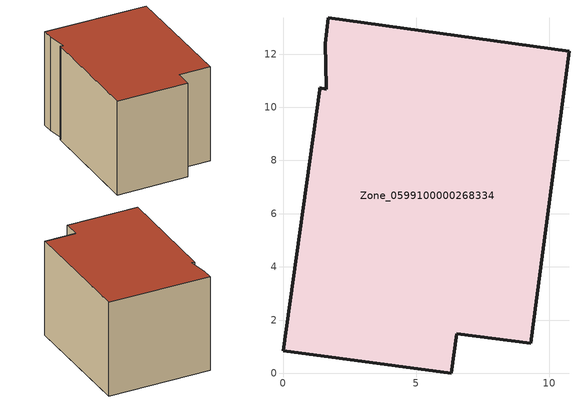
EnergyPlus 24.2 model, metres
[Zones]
Zone_0599100000268334
 floor ground (C_G): 6.53,1.5 6.33,0 0,0.84 1.38,10.65 1.39,10.73 1.62,10.68 1.63,10.77 1.58,12.38 1.7,13.37 10.75,12.11 9.3,1.12 z0
 wall outside (C_F): 6.33,0 6.53,1.5 9.3,1.12 10.75,12.11 1.7,13.37 1.58,12.38 1.63,10.77 1.62,10.68 1.39,10.73 1.38,10.65 0,0.84 6.33,0 z0:8.62
 roof outside (C_R): 1.58,12.38 1.63,10.77 1.62,10.68 1.39,10.73 1.38,10.65 0,0.84 6.33,0 6.53,1.5 9.3,1.12 10.75,12.11 1.7,13.37 z8.62
[BUILDING]
Pand.0599100000268334: North Axis=0; Terrain=City; Loads Convergence Tolerance Value=0.04; Temperature Convergence Tolerance Value=0.4; Solar Distribution=FullExterior; Maximum Number of Warmup Days=25; Minimum Number of Warmup Days=1
[Site:Location]
Rotterdam.The.Hague.AP_ZH_NLD Design_Conditions: Latitude=51.96; Longitude=4.45; Time Zone=1; Elevation=-4.5
[SITE:GROUNDTEMPERATURE:BUILDINGSURFACE]
18, 18, 18, 18, 18, 18, 18, 18, 18, 18, 18, 18
[MATERIAL] Thermal Absorptance=0.9; Solar Absorptance=0.7; Visible Absorptance=0.7
Name | Roughness | Thickness | Conductivity | Density | Specific Heat
G.TC.1946-1964 | MediumSmooth | 0.15 | 1 | 540 | 1210
F.TC.1946-1964 | Rough | 0.3 | 0.857143 | 1920 | 840
R.TC.1946-1964 | MediumRough | 0.2 | 0.235294 | 1500 | 1000
[CONSTRUCTION]
C_G: G.TC.1946-1964
C_F: F.TC.1946-1964
C_R: R.TC.1946-1964
[ZONE]
Zone_0599100000268334: Type=1; Multiplier=1; Ceiling Height=Autocalculate; Volume=Autocalculate; Floor Area=autocalculate; Part of Total Floor Area=Yes
[ZONEINFILTRATION:DESIGNFLOWRATE]
Infil_Zone_0599100000268334: Zone or ZoneList or Space or SpaceList=Zone_0599100000268334; Schedule=AlwaysOn; Design Flow Rate Calculation Method=Flow/Area; Flow Rate per Floor Area=0.003; Constant Term Coefficient=1; Temperature Term Coefficient=0; Velocity Term Coefficient=0; Velocity Squared Term Coefficient=0
[HVACTEMPLATE:ZONE:IDEALLOADSAIRSYSTEM]
Zone_0599100000268334: Maximum Heating Supply Air Temperature=50; Minimum Cooling Supply Air Temperature=13; Maximum Heating Supply Air Humidity Ratio=0.0156; Minimum Cooling Supply Air Humidity Ratio=0.0077; Heating Limit=NoLimit; Cooling Limit=NoLimit; Dehumidification Control Type=ConstantSensibleHeatRatio; Cooling Sensible Heat Ratio=0.7; Dehumidification Setpoint=60; Humidification Control Type=None; Humidification Setpoint=30; Outdoor Air Method=None; Outdoor Air Flow Rate per Person=0.00944; Outdoor Air Flow Rate per Zone Floor Area=0; Outdoor Air Flow Rate per Zone=0; Demand Controlled Ventilation Type=None; Outdoor Air Economizer Type=NoEconomizer; Heat Recovery Type=None; Sensible Heat Recovery Effectiveness=0.7; Latent Heat Recovery Effectiveness=0.65
[ZONECONTROL:THERMOSTAT]
ThermostatControl_Zone_0599100000268334: Zone or ZoneList=Zone_0599100000268334; Control Type Schedule=DualSetpointControlType; Control 1=Thermostat_Zone_0599100000268334; Temperature Difference Between Cutout And Setpoint=0
[THERMOSTATSETPOINT:DUALSETPOINT]
Thermostat_Zone_0599100000268334: Heating Setpoint Temperature Schedule=HeatingSetpoint_Zone_0599100000268334; Cooling Setpoint Temperature Schedule=CoolingSetpoint_Zone_0599100000268334
[SCHEDULE:COMPACT]
HeatingSetpoint_Zone_0599100000268334: Through: 12/31, For: AllDays, Until: 24:00, 21
CoolingSetpoint_Zone_0599100000268334: Through: 12/31, For: AllDays, Until: 24:00, 24
DualSetpointControlType: Through: 12/31, For: AllDays, Until: 24:00, 4
AlwaysOn: Through: 12/31, For: AllDays, Until: 24:00, 1
